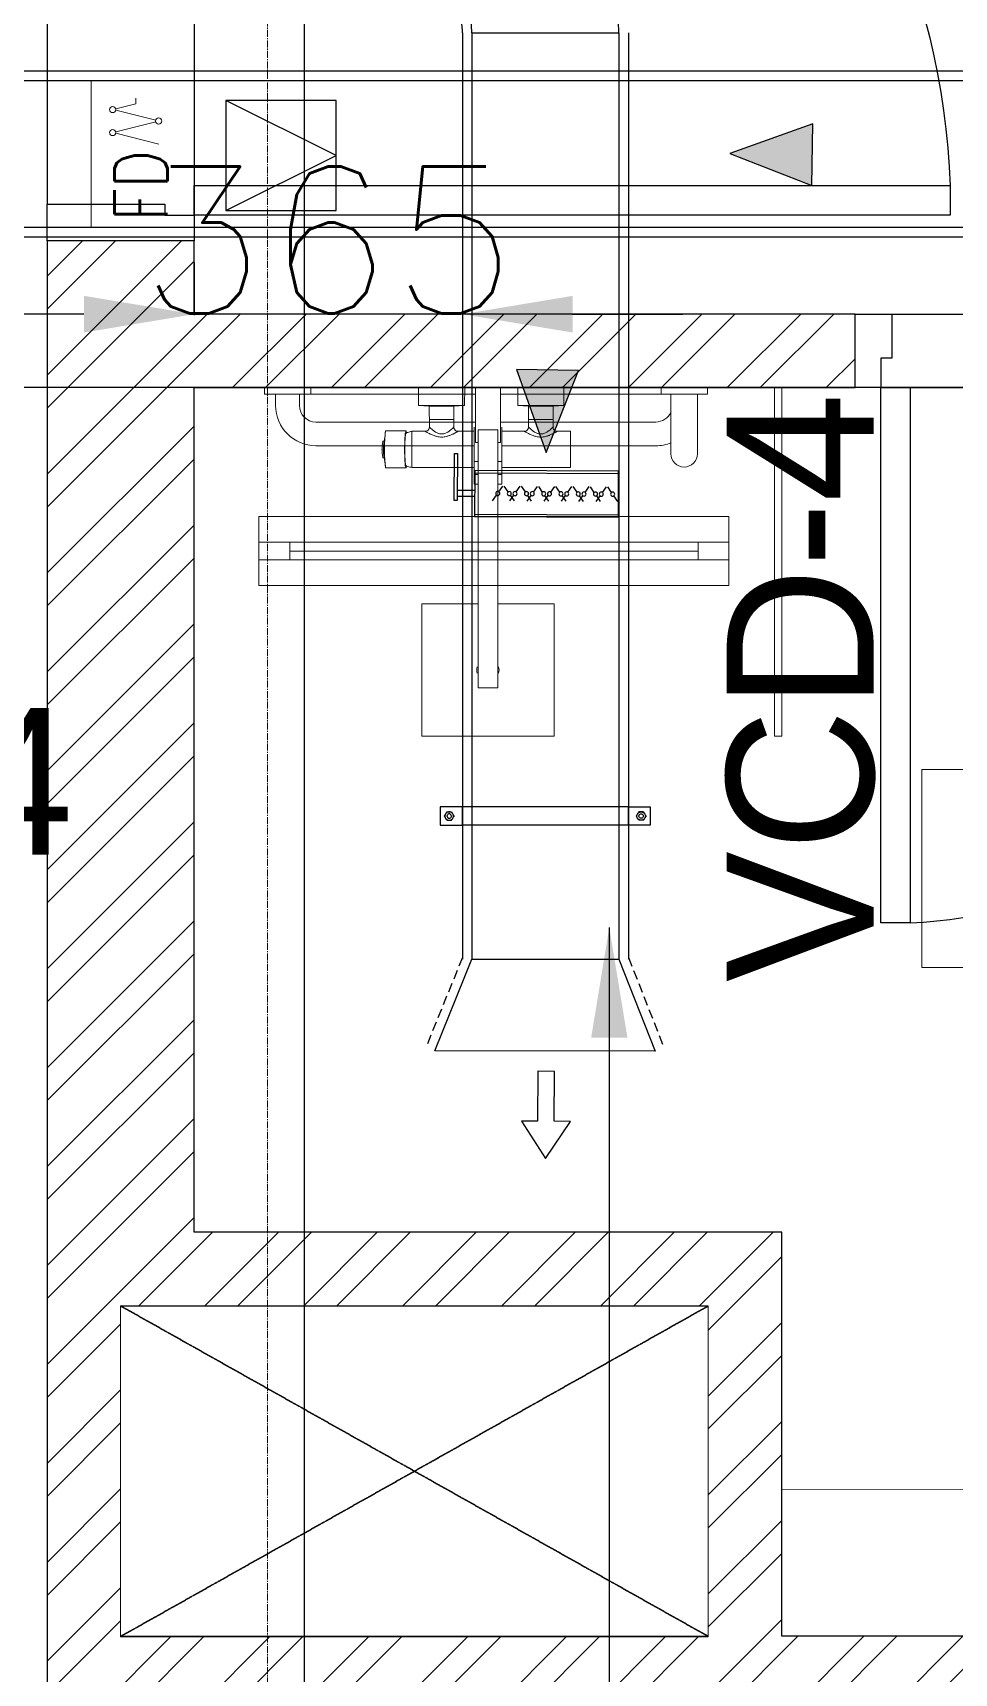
# Model space of a CAD drawing. Header units: millimetres. Extents: x -9226 to 166212, y -13 to 97274.
# Drawn here: x 39630 to 40885, y 39230 to 41463 of the extents above; entities that cross this region are included whole.
import ezdxf
from ezdxf.enums import TextEntityAlignment as Align

# ---------------------------------------------------------------- set-up
doc = ezdxf.new("R2010")
doc.units = ezdxf.units.MM
for name, pattern in [('01-AT-PLA Floor Plans$0$DASHED', [19.05, 12.7, -6.35]), ('23491-A-XR-GRID$0$23288-XR-Unit GRIDS$0$CENTER2', [28.575, 19.05, -3.175, 3.175, -3.175]), ('23491-XR-AR-2ND FLOOR PLAN$0$23491-XR-AR-2ND FLOOR PLAN$0$HIDDEN', [9.525, 6.35, -3.175]), ('23491-XR-AR-2ND FLOOR PLAN$0$HIDDEN', [9.525, 6.35, -3.175]), ('HIDDEN', [9.525, 6.35, -3.175])]:
    doc.linetypes.add(name, pattern=pattern)
doc.layers.get('0').update_dxf_attribs({"color": 8})
doc.layers.get('Defpoints').update_dxf_attribs({"color": 8})
for name, color, linetype in [('-EAD', 30, 'Continuous'), ('-FAD', 3, 'Continuous'), ('1.INS', 8, 'Continuous'), ('1.STR', 8, 'Continuous'), ('1.support 2', 7, 'Continuous'), ('23491-GN-XR-PLOT LIMIT$0$RETAIL', 8, 'Continuous'), ('cloud', 15, 'Continuous'), ('EAD', 30, 'Continuous'), ('ETA-AC-SUPPORT', 25, 'Continuous'), ('FAD', 3, 'Continuous'), ('IZ-AC-VCD', 4, 'Continuous'), ('LETER LINE', 7, 'Continuous'), ('VCD SHE', 7, 'Continuous')]:
    doc.layers.add(name, color=color, linetype=linetype)
for name, color, linetype, lineweight in [('1.XREF', 8, 'Continuous', 9), ('23491-A-XR-GRID$0$G-ANNO-GRID', 8, '23491-A-XR-GRID$0$23288-XR-Unit GRIDS$0$CENTER2', 0), ('23491-XR-AR-2ND FLOOR PLAN$0$23491-XR-AR-2ND FLOOR PLAN$0$A-FLOR-OVHD', 8, '23491-XR-AR-2ND FLOOR PLAN$0$23491-XR-AR-2ND FLOOR PLAN$0$HIDDEN', 15), ('23491-XR-AR-2ND FLOOR PLAN$0$23491-XR-AR-2ND FLOOR PLAN$0$A-WALL', 8, 'Continuous', 30), ('23491-XR-AR-2ND FLOOR PLAN$0$23491-XR-AR-2ND FLOOR PLAN$0$A-WALL-CAVI', 8, 'Continuous', 15), ('23491-XR-AR-2ND FLOOR PLAN$0$A-FIXT-TOIT-PLAN', 8, 'Continuous', 20), ('23491-XR-AR-2ND FLOOR PLAN$0$A-FLOR-IDEN', 8, 'Continuous', 9), ('23491-XR-AR-2ND FLOOR PLAN$0$A-FLOR-IDEN @ 10', 8, 'Continuous', 9), ('23491-XR-AR-2ND FLOOR PLAN$0$A-FLOR-IDEN @ 100', 8, 'Continuous', 9), ('23491-XR-AR-2ND FLOOR PLAN$0$A-FLOR-IDEN @ 5', 8, 'Continuous', 9), ('23491-XR-AR-2ND FLOOR PLAN$0$A-FLOR-IDEN @ 8', 8, 'Continuous', 9), ('23491-XR-AR-2ND FLOOR PLAN$0$A-FLOR-OVHD', 8, '23491-XR-AR-2ND FLOOR PLAN$0$HIDDEN', 15), ('23491-XR-AR-2ND FLOOR PLAN$0$A-WALL', 8, 'Continuous', 30), ('23491-XR-AR-2ND FLOOR PLAN$0$A-WALL-CAVI', 8, 'Continuous', 15), ('23491-XR-AR-2ND FLOOR PLAN$0$A-WALL-PATT', 8, 'Continuous', 5), ('23491-XR-AR-2ND FLOOR PLAN$0$TYP$0$2B+G+19+R Typical Floor$0$A-DOOR', 8, 'Continuous', 25), ('23491-XR-AR-2ND FLOOR PLAN$0$Zone-6_30May22$0$TYP$0$2B+G+19+R Typical Floor$0$A-DOOR', 8, 'Continuous', 25), ('A-ANNO-DIMS', 8, 'Continuous', 9), ('HVAC-VOL-SPD-S01-M-01-0400 R-01$0$HVAC-VOL-SPD-S01-M-01-0400 R-01$0$000-VL-M-FD', 20, 'Continuous', 20), ('MH DIM', 15, 'Continuous', 0)]:
    doc.layers.add(name, color=color, linetype=linetype, lineweight=lineweight)
doc.styles.add('23491-XR-AR-2ND FLOOR PLAN$0$SDC-TEXT_4_2', font='arial.ttf')
doc.styles.add('HVAC-VOL-SPD-S01-M-01-0400 R-01$0$HVAC-VOL-SPD-S01-M-01-0400 R-01$0$ROMANS', font='romans.shx', dxfattribs={"width": 0.75})
doc.styles.add('ROMANS', font='isocp.shx', dxfattribs={"width": 0.8})
doc.styles.add('SDC-TEXT-ARB', font='sdc-arb.shx', dxfattribs={"height": 0.5})
doc.styles.get("Standard").update_dxf_attribs({"font": 'romans.shx', "height": 200})
doc.dimstyles.new('ISO-25', dxfattribs={"dimtxt": 200, "dimasz": 150, "dimexe": 1.25, "dimexo": 0.625, "dimgap": 1, "dimtad": 1, "dimtoh": 1, "dimdec": 0, "dimrnd": 5, "dimtxsty": 'Standard', "dimcen": 2.5, "dimclrd": 256, "dimclre": 256, "dimclrt": 7, "dimadec": 0, "dimazin": 0, "dimtfac": 1, "dimtdec": 0, "dimtix": 1, "dimtmove": 2, "dimatfit": 3, "dimfxl": 1, "dimarcsym": 1})
doc.dimstyles.new('JSE', dxfattribs={"dimtxt": 50, "dimasz": 150, "dimexe": 0.18, "dimexo": 0.0625, "dimgap": 50, "dimtad": 0, "dimdec": 0, "dimrnd": 5, "dimzin": 0, "dimdsep": 46, "dimtxsty": 'ROMANS', "dimcen": 0.09, "dimclrd": 7, "dimclre": 7, "dimclrt": 7, "dimadec": 0, "dimazin": 0, "dimtfac": 1, "dimtdec": 0, "dimtofl": 0, "dimtmove": 0, "dimatfit": 3, "dimfxl": 1, "dimtolj": 1, "dimtzin": 0, "dimarcsym": 1})

# ---------------------------------------------------------------- blocks, each defined once
blk = doc.blocks.new('*U536')
at = {"layer": '23491-XR-AR-2ND FLOOR PLAN$0$Zone-6_30May22$0$TYP$0$2B+G+19+R Typical Floor$0$A-DOOR', "color": 8}
for p, q in [((1.065, 0), (0.035, 0)), ((1.05, -0.2), (0.05, -0.2))]:
    blk.add_line(p, q, dxfattribs=at)
blk.add_lwpolyline([(0.075, 0), (0.075, 1.0292), (0.035, 1.0292), (0.035, 0)], close=True, dxfattribs=at)
for points in [[(0.035, 0), (0, 0), (0, -0.2), (0.05, -0.2), (0.05, -0.04), (0.035, -0.04), (0.035, 0)], [(1.065, 0), (1.1, 0), (1.1, -0.2), (1.05, -0.2), (1.05, -0.04), (1.065, -0.04), (1.065, 0)]]:
    blk.add_lwpolyline(points, dxfattribs=at)
blk.add_arc((0.035, 0), 1.03, 0, 87.7744, dxfattribs=at)
blk = doc.blocks.new('*U202')
at = {"color": 8, "ltscale": 0.05}
blk.add_line((200, -145), (200, 145), dxfattribs=at)
at = {"color": 8}
for points in [[(0.1, -850), (200.1, -850), (200.1, 750), (0.1, 750)], [(271, 284), (262, 284), (262, 316), (271, 316), (271, 284)], [(200, -225), (205, -225), (205, -275), (200, -275)], [(205, -245), (214.6, -245), (214.6, -255), (205, -255)]]:
    blk.add_lwpolyline(points, close=True, dxfattribs=at)
for points in [[(263, 316), (263, 374.5)], [(270, 316), (270, 374.5)], [(210, 324.9), (200, 324.9)], [(200, 324.9), (200, 275.1)], [(210, 324.9), (210, 275.1)], [(210, 303.5), (262, 303.5)], [(210, 296.5), (262, 296.5)], [(210, 275.1), (200, 275.1)], [(263, 225.5), (263, 284)], [(270, 225.5), (270, 284)]]:
    blk.add_lwpolyline(points, dxfattribs=at)
blk.add_lwpolyline([(800, -85), (800, 85, 0.414214), (700, 185), (200, 185), (200, -185), (700, -185, 0.414214)], format="xyb", close=True, dxfattribs=at)
blk.add_lwpolyline([(300, -185, -0.414214), (275, -160), (275, 160, -0.414214), (300, 185)], format="xyb", dxfattribs=at)
at = {"color": 8, "ltscale": 0.2}
blk.add_lwpolyline([(750, -85), (750, 85, 0.414214), (700, 135), (375, 135, 0.414214), (350, 110), (350, -110, 0.414214), (375, -135), (700, -135, 0.414214)], format="xyb", close=True, dxfattribs=at)
blk.add_circle((425, 0), 50, dxfattribs=at)
at = {"color": 8}
blk.add_circle((229.7, -250), 15.1, dxfattribs=at)
for centre, start, end in [((266.5, 374.5), 0, 180), ((266.5, 225.5), 180, 0)]:
    blk.add_arc(centre, 3.5, start, end, dxfattribs=at)
blk = doc.blocks.new('*U537')
at = {"layer": '23491-XR-AR-2ND FLOOR PLAN$0$TYP$0$2B+G+19+R Typical Floor$0$A-DOOR', "color": 8}
for p, q in [((0.765, 0), (0.035, 0)), ((0.75, -0.1), (0.05, -0.1))]:
    blk.add_line(p, q, dxfattribs=at)
blk.add_lwpolyline([(0.725, 0), (0.725, 0.7289), (0.765, 0.7289), (0.765, 0)], close=True, dxfattribs=at)
for points in [[(0.035, 0), (0, 0), (0, -0.1), (0.05, -0.1), (0.05, -0.04), (0.035, -0.04), (0.035, 0)], [(0.765, 0), (0.8, 0), (0.8, -0.1), (0.75, -0.1), (0.75, -0.04), (0.765, -0.04), (0.765, 0)]]:
    blk.add_lwpolyline(points, dxfattribs=at)
blk.add_arc((0.765, 0), 0.73, 93.1411, 180, dxfattribs=at)
blk = doc.blocks.new('*U507')
at = {"color": 8, "linetype": 'ByBlock'}
for points in [[(1.3, 0), (-7, 0), (-7, 4.5), (1.3, 4.5)], [(2.5, 0), (7, 0), (7, 4.5), (2.5, 4.5)]]:
    blk.add_lwpolyline(points, close=True, dxfattribs=at)
at = {"color": 8, "linetype": 'ByBlock', "style": '23491-XR-AR-2ND FLOOR PLAN$0$SDC-TEXT_4_2'}
for tag, p in [('ROOM-NAME-2', (0, 9.95)), ('ROOM-NAME-1', (0, 6.6)), ('ROOM-NO.', (-2.85, 2.2)), ('ROOM-FINISH', (4.75, 2.2))]:
    blk.add_attdef(tag, text='', height=2.5, dxfattribs=at).set_placement(p, align=Align.MIDDLE_CENTER)
blk = doc.blocks.new('*U760')
at = {"layer": '23491-XR-AR-2ND FLOOR PLAN$0$A-FLOR-IDEN @ 10', "color": 8}
ref = blk.add_blockref('*U507', (41260.8, 40190.3), dxfattribs=dict(at, xscale=5.999999999999999, yscale=5.999999999999999, zscale=5.999999999999999))
ref.add_attrib('ROOM-NO.', 'T68', dxfattribs={"layer": '0', "color": 0, "linetype": 'ByBlock', "height": 15, "style": '23491-XR-AR-2ND FLOOR PLAN$0$SDC-TEXT_4_2'}).set_placement((41243.7, 40203.5), align=Align.MIDDLE_CENTER)
ref.add_attrib('ROOM-FINISH', '00', dxfattribs={"layer": '0', "color": 0, "linetype": 'ByBlock', "height": 15, "style": '23491-XR-AR-2ND FLOOR PLAN$0$SDC-TEXT_4_2'}).set_placement((41289.3, 40203.5), align=Align.MIDDLE_CENTER)
ref.add_attrib('ROOM-NAME-1', 'BATH-1', dxfattribs={"layer": '0', "color": 0, "linetype": 'ByBlock', "height": 15, "style": '23491-XR-AR-2ND FLOOR PLAN$0$SDC-TEXT_4_2'}).set_placement((41260.8, 40229.9), align=Align.MIDDLE_CENTER)
at = {"layer": '23491-XR-AR-2ND FLOOR PLAN$0$A-FLOR-IDEN @ 100', "color": 8}
ref = blk.add_blockref('*U507', (41260.8, 40190.3), dxfattribs=dict(at, xscale=60, yscale=60, zscale=60))
ref.add_attrib('ROOM-NO.', 'T68', dxfattribs={"layer": '0', "color": 0, "linetype": 'ByBlock', "height": 150, "style": '23491-XR-AR-2ND FLOOR PLAN$0$SDC-TEXT_4_2'}).set_placement((41089.8, 40322.3), align=Align.MIDDLE_CENTER)
ref.add_attrib('ROOM-FINISH', '00', dxfattribs={"layer": '0', "color": 0, "linetype": 'ByBlock', "height": 150, "style": '23491-XR-AR-2ND FLOOR PLAN$0$SDC-TEXT_4_2'}).set_placement((41545.8, 40322.3), align=Align.MIDDLE_CENTER)
ref.add_attrib('ROOM-NAME-1', 'BATH-1', dxfattribs={"layer": '0', "color": 0, "linetype": 'ByBlock', "height": 150, "style": '23491-XR-AR-2ND FLOOR PLAN$0$SDC-TEXT_4_2'}).set_placement((41260.8, 40586.3), align=Align.MIDDLE_CENTER)
at = {"layer": '23491-XR-AR-2ND FLOOR PLAN$0$A-FLOR-IDEN @ 5', "color": 8}
ref = blk.add_blockref('*U507', (41260.8, 40190.3), dxfattribs=dict(at, xscale=3, yscale=3, zscale=3))
ref.add_attrib('ROOM-NO.', 'T68', dxfattribs={"layer": '0', "color": 0, "linetype": 'ByBlock', "height": 7.5, "style": '23491-XR-AR-2ND FLOOR PLAN$0$SDC-TEXT_4_2'}).set_placement((41252.2, 40196.9), align=Align.MIDDLE_CENTER)
ref.add_attrib('ROOM-FINISH', '00', dxfattribs={"layer": '0', "color": 0, "linetype": 'ByBlock', "height": 7.5, "style": '23491-XR-AR-2ND FLOOR PLAN$0$SDC-TEXT_4_2'}).set_placement((41275, 40196.9), align=Align.MIDDLE_CENTER)
ref.add_attrib('ROOM-NAME-1', 'BATH-1', dxfattribs={"layer": '0', "color": 0, "linetype": 'ByBlock', "height": 7.5, "style": '23491-XR-AR-2ND FLOOR PLAN$0$SDC-TEXT_4_2'}).set_placement((41260.8, 40210.1), align=Align.MIDDLE_CENTER)
at = {"layer": '23491-XR-AR-2ND FLOOR PLAN$0$A-FLOR-IDEN @ 8', "color": 8}
ref = blk.add_blockref('*U507', (41260.8, 40190.3), dxfattribs=dict(at, xscale=4.8, yscale=4.8, zscale=4.8))
ref.add_attrib('ROOM-NO.', 'T68', dxfattribs={"layer": '0', "color": 0, "linetype": 'ByBlock', "height": 12, "style": '23491-XR-AR-2ND FLOOR PLAN$0$SDC-TEXT_4_2'}).set_placement((41247.1, 40200.9), align=Align.MIDDLE_CENTER)
ref.add_attrib('ROOM-FINISH', '00', dxfattribs={"layer": '0', "color": 0, "linetype": 'ByBlock', "height": 12, "style": '23491-XR-AR-2ND FLOOR PLAN$0$SDC-TEXT_4_2'}).set_placement((41283.6, 40200.9), align=Align.MIDDLE_CENTER)
ref.add_attrib('ROOM-NAME-1', 'BATH-1', dxfattribs={"layer": '0', "color": 0, "linetype": 'ByBlock', "height": 12, "style": '23491-XR-AR-2ND FLOOR PLAN$0$SDC-TEXT_4_2'}).set_placement((41260.8, 40222), align=Align.MIDDLE_CENTER)
blk = doc.blocks.new('23491-XR-AR-2ND FLOOR PLAN$0$23261-XR-AR-TO-A-FF$0$AAA')
at = {"color": 8, "linetype": 'ByBlock'}
for p, q in [((19517.5, 6924.5), (19697.5, 6924.5)), ((19517.5, 6744.5), (19517.5, 6924.5)), ((19697.5, 6924.5), (19697.5, 6744.5)), ((19594, 6858.6), (19594, 6777.6)), ((19594, 6858.6), (19621, 6858.6)), ((19621, 6777.6), (19621, 6858.6)), ((19594, 6777.6), (19594, 6507.6)), ((19621, 6507.6), (19621, 6777.6)), ((19594, 6744.5), (19517.5, 6744.5)), ((19697.5, 6744.5), (19621, 6744.5)), ((19588.6, 6581.5), (19588.6, 6568.4)), ((19588.6, 6581.5), (19594, 6581.5)), ((19588.6, 6568.4), (19588.6, 6550.4)), ((19588.6, 6568.4), (19594, 6568.4)), ((19621, 6581.5), (19626.4, 6581.5)), ((19621, 6568.4), (19626.4, 6568.4)), ((19626.4, 6568.4), (19626.4, 6581.5)), ((19626.4, 6550.4), (19626.4, 6568.4)), ((19594, 6550.4), (19588.6, 6550.4)), ((19588.6, 6504), (19588.6, 6550.4)), ((19626.4, 6550.4), (19621, 6550.4)), ((19626.4, 6550.4), (19626.4, 6504)), ((19373.4, 6529.2), (19588.6, 6529.2)), ((19594, 6524.8), (19590.4, 6524.8)), ((19590.4, 6450), (19590.4, 6524.8)), ((19624.6, 6524.8), (19621, 6524.8)), ((19624.6, 6524.8), (19624.6, 6450)), ((19626.4, 6529.2), (19836, 6529.2)), ((19856.5, 6459), (19856.5, 6540)), ((19856.5, 6540), (19856.5, 6459)), ((19892.7, 6540), (19892.7, 6459)), ((19892.7, 6540), (19892.7, 6459)), ((19588.6, 6509.4), (19564.1, 6509.4)), ((19567, 6509.4), (19566.4, 6509.4)), ((19621, 6507.6), (19594, 6507.6)), ((19590.4, 6496.8), (19373.4, 6496.8)), ((19836, 6496.8), (19624.6, 6496.8)), ((19303.2, 6450), (19303.2, 6459)), ((19590.4, 6459), (19303.2, 6459)), ((19318.5, 6459), (19318.5, 6474.3)), ((19350.9, 6474.3), (19350.9, 6459)), ((19366.2, 6459), (19366.2, 6450)), ((19843.2, 6459), (19624.6, 6459)), ((19648, 6450), (19648.2, 6474.2)), ((19843.2, 6450), (19843.2, 6459)), ((19843.2, 6459), (19856.5, 6459)), ((19843.2, 6450), (19843.2, 6459)), ((19843.2, 6459), (19906.2, 6459)), ((19892.7, 6459), (19906.2, 6459)), ((19906.2, 6459), (19906.2, 6450)), ((19906.2, 6459), (19906.2, 6450)), ((19590.4, 6450), (19624.6, 6450)), ((19906.2, 6450), (19843.2, 6450)), ((19906.2, 6450), (19843.2, 6450))]:
    blk.add_line(p, q, dxfattribs=at)
at = {"color": 8, "linetype": 'ByBlock', "flags": 128}
for points in [[(19466.5, 6545.7), (19465.5, 6545.6), (19464.5, 6545.5)], [(19466.3, 6544.5), (19466.3, 6544.5), (19466.3, 6545), (19467.9, 6557.1), (19468, 6558.5), (19468.1, 6559.4), (19496, 6559.4)], [(19504, 6558.7), (19502.6, 6558.5), (19501.3, 6558.2), (19499.9, 6557.9), (19498.6, 6557.5), (19497.3, 6557), (19496.1, 6556.6), (19496, 6556.5), (19496, 6559.4), (19495, 6556), (19494.3, 6546.8), (19494, 6534.2), (19494.3, 6521.6), (19495, 6512.3), (19496, 6509)], [(19527.8, 6503.6), (19527.6, 6505.1), (19527, 6506.5), (19526.1, 6507.7), (19524.9, 6508.6), (19522.6, 6509.4), (19522, 6509.4), (19504, 6509.4), (19504, 6558.9), (19588.6, 6558.9)], [(19626.4, 6558.9), (19720, 6558.9), (19720, 6509.4), (19702, 6509.4), (19701.3, 6509.4), (19699, 6508.6), (19697.8, 6507.7), (19696.9, 6506.5), (19696.3, 6505.1), (19696.1, 6503.6)], [(19464.5, 6522.8), (19465.5, 6522.7), (19466.5, 6522.6)], [(19466.3, 6523.8), (19466.3, 6523.7), (19466.4, 6522.8), (19466.7, 6520.3), (19467.4, 6515), (19467.8, 6511.5), (19468, 6510.1), (19468.1, 6509), (19468.1, 6509), (19496, 6509), (19496, 6511.8), (19497.2, 6511.3), (19498.5, 6510.9), (19499.8, 6510.5), (19501.2, 6510.2), (19502.5, 6509.9), (19503.9, 6509.7), (19504, 6509.6)], [(19513, 6450), (19513.2, 6474.2), (19527.7, 6475.2), (19527.9, 6503.7), (19528.9, 6504.7), (19531.9, 6507.3), (19536, 6510.5), (19541.4, 6513), (19547.5, 6513), (19552.9, 6510.5), (19557.1, 6507.3), (19560, 6504.7), (19561.1, 6503.6), (19561.3, 6475.2), (19561.4, 6475.2), (19575.7, 6474.2), (19576, 6450)], [(19565.4, 6509.2), (19564, 6508.6), (19562.8, 6507.7), (19561.9, 6506.5), (19561.3, 6505.1), (19561.1, 6503.6)], [(19662.8, 6503.6), (19662.6, 6505.1), (19662, 6506.5), (19661.1, 6507.7), (19659.9, 6508.6), (19657.6, 6509.4), (19657, 6509.4), (19626.4, 6509.4)], [(19710.7, 6474.2), (19648.2, 6474.2), (19648.3, 6474.3), (19662.7, 6475.2), (19662.9, 6503.7), (19663.9, 6504.7), (19666.9, 6507.3), (19671, 6510.5), (19676.4, 6513), (19682.5, 6513), (19687.9, 6510.5), (19692.1, 6507.3), (19695, 6504.7), (19696.1, 6503.6), (19696.1, 6493.2), (19696.3, 6475.2), (19696.4, 6475.2), (19710.7, 6474.2), (19711, 6450)], [(19527.8, 6493.2), (19544.5, 6493.2), (19561.1, 6493.2)], [(19662.8, 6493.2), (19679.5, 6493.2), (19696.1, 6493.2)], [(19513.3, 6474.3), (19513.2, 6474.2), (19575.7, 6474.2)], [(19561, 6475.2), (19544.5, 6475.2), (19527.9, 6475.2)], [(19696.3, 6475.2), (19679.5, 6475.2), (19662.7, 6475.2)]]:
    blk.add_lwpolyline(points, dxfattribs=at)
at = {"color": 8, "linetype": 'ByBlock'}
for centre, radius, start, end in [((19607.5, 6834.5), 15.1, 163.2751, 180), ((19607.5, 6834.5), 15.1, 180, 196.7249), ((19607.5, 6834.5), 15.1, 0, 16.7249), ((19607.5, 6834.5), 15.1, 343.2751, 0), ((19874.6, 6540), 18.1, 360, 180), ((19874.6, 6540), 18.1, 360, 180), ((19373.4, 6474.3), 54.9, 90, 180), ((19836, 6474.3), 54.9, 67.793, 90), ((19373.4, 6474.3), 22.5, 90, 180), ((19836, 6474.3), 22.5, 22.7572, 90)]:
    blk.add_arc(centre, radius, start, end, dxfattribs=at)
at = {"color": 8, "linetype": 'ByBlock', "extrusion": (0, 0, -1)}
for start_param, end_param in [(4.712389, 4.717081), (4.707697, 4.712389)]:
    blk.add_ellipse((19515.6, 6534.2), major_axis=(0, 52.4), ratio=0.998719, start_param=start_param, end_param=end_param, dxfattribs=at)
at = {"color": 8, "linetype": 'ByBlock'}
for points in [[(19463.3, 6534.4), (19463.3, 6535.3), (19463.4, 6537.2), (19463.6, 6540), (19464, 6542.8), (19464.3, 6544.6), (19464.5, 6545.5)], [(19464.5, 6522.8), (19464.3, 6523.7), (19464, 6525.6), (19463.6, 6528.3), (19463.4, 6531.1), (19463.3, 6533), (19463.3, 6533.9)], [(19465.7, 6527.2), (19465.7, 6527.4), (19465.7, 6527.6), (19465.7, 6527.8)], [(19466.7, 6534.2), (19466.7, 6530), (19466.9, 6521.5), (19467.7, 6513.2), (19468.1, 6509)]]:
    blk.add_open_spline(points, degree=3, dxfattribs=at)
for points, knots in [([(19466.4, 6545.2), (19466.2, 6544.4), (19465.9, 6542.7), (19465.5, 6540), (19465.3, 6537.1), (19465.2, 6535.1), (19465.2, 6534.2)], [0.0424045, 0.0424045, 0.0424045, 0.0424045, 0.25, 0.5, 0.75, 1, 1, 1, 1]), ([(19468.1, 6559.4), (19468, 6558.3), (19467.8, 6556.2), (19467.4, 6552), (19466.9, 6544.7), (19466.7, 6538.4), (19466.7, 6534.2)], [0, 0, 0, 0, 0.125, 0.25, 0.5, 1, 1, 1, 1]), ([(19496, 6511.8), (19495.7, 6512), (19495.4, 6513.2), (19495, 6516.2), (19494.8, 6518.3), (19494.7, 6520.1), (19494.6, 6522), (19494.5, 6524.7), (19494.4, 6528.5), (19494.3, 6532.4), (19494.3, 6535.6), (19494.3, 6538.4), (19494.4, 6541.6), (19494.5, 6545.1), (19494.7, 6548.3), (19494.9, 6551), (19495.1, 6553.3), (19495.5, 6555.6), (19495.8, 6556.4), (19496, 6556.5)], [-1, -1, -1, -1, -0.861111, -0.791667, -0.756944, -0.722222, -0.6875, -0.652778, -0.583333, -0.513889, -0.479167, -0.444444, -0.388889, -0.333333, -0.277778, -0.222222, -0.166667, -0.111111, 0, 0, 0, 0]), ([(19465.2, 6534.2), (19465.2, 6533.2), (19465.3, 6531.3), (19465.5, 6528.4), (19465.9, 6525.6), (19466.2, 6523.9), (19466.4, 6523.1)], [0, 0, 0, 0, 0.25, 0.5, 0.75, 0.9575954, 0.9575954, 0.9575954, 0.9575954]), ([(19534.1, 6515.4), (19533.3, 6515.1), (19531.5, 6514.3), (19528.8, 6513.1), (19526.7, 6512.1), (19524.8, 6511), (19523.4, 6510.3), (19522.5, 6509.8), (19521.9, 6509.5), (19521.9, 6509.4), (19522, 6509.4)], [0.6680269, 0.6680269, 0.6680269, 0.6680269, 0.7083333, 0.75, 0.7916667, 0.8333333, 0.875, 0.9166667, 0.9583333, 0.9999877, 0.9999877, 0.9999877, 0.9999877]), ([(19554.7, 6515.4), (19554.1, 6515.6), (19553, 6516), (19550.6, 6516.7), (19547.7, 6517.3), (19544.5, 6517.5), (19541.2, 6517.3), (19538.3, 6516.7), (19536, 6516), (19534.8, 6515.6), (19534.2, 6515.4)], [0.3333333, 0.3333333, 0.3333333, 0.3333333, 0.3611111, 0.3888889, 0.4444444, 0.5, 0.5555556, 0.6111111, 0.6388889, 0.6666667, 0.6666667, 0.6666667, 0.6666667]), ([(19567, 6509.4), (19567, 6509.4), (19566.9, 6509.5), (19566.4, 6509.8), (19565.8, 6510.1), (19565, 6510.5), (19564, 6511.1), (19562.9, 6511.7), (19561.5, 6512.4), (19560, 6513.2), (19558.3, 6513.9), (19556.5, 6514.7), (19555.4, 6515.2), (19554.8, 6515.4)], [0.0000145, 0.0000145, 0.0000145, 0.0000145, 0.0555556, 0.0833333, 0.1111111, 0.1388889, 0.1666667, 0.1944444, 0.2222222, 0.25, 0.2777778, 0.3055556, 0.3311596, 0.3311596, 0.3311596, 0.3311596]), ([(19669.1, 6515.4), (19668.3, 6515.1), (19666.5, 6514.3), (19663.8, 6513.1), (19661.7, 6512.1), (19659.8, 6511), (19658.4, 6510.3), (19657.5, 6509.8), (19656.9, 6509.5), (19656.9, 6509.4), (19657, 6509.4)], [0.6680252, 0.6680252, 0.6680252, 0.6680252, 0.7083333, 0.75, 0.7916667, 0.8333333, 0.875, 0.9166667, 0.9583333, 0.9999855, 0.9999855, 0.9999855, 0.9999855]), ([(19689.7, 6515.4), (19689.1, 6515.6), (19688, 6516), (19685.6, 6516.7), (19682.7, 6517.3), (19679.5, 6517.5), (19676.2, 6517.3), (19673.3, 6516.7), (19671, 6516), (19669.8, 6515.6), (19669.2, 6515.4)], [0.3333333, 0.3333333, 0.3333333, 0.3333333, 0.3611111, 0.3888889, 0.4444444, 0.5, 0.5555556, 0.6111111, 0.6388889, 0.6666667, 0.6666667, 0.6666667, 0.6666667]), ([(19702, 6509.4), (19702, 6509.4), (19701.9, 6509.5), (19701.4, 6509.8), (19700.8, 6510.1), (19700, 6510.5), (19699, 6511.1), (19697.9, 6511.7), (19696.5, 6512.4), (19695, 6513.2), (19693.3, 6513.9), (19691.5, 6514.7), (19690.4, 6515.2), (19689.8, 6515.4)], [0.0000123, 0.0000123, 0.0000123, 0.0000123, 0.0555556, 0.0833333, 0.1111111, 0.1388889, 0.1666667, 0.1944444, 0.2222222, 0.25, 0.2777778, 0.3055556, 0.3311561, 0.3311561, 0.3311561, 0.3311561])]:
    blk.add_open_spline(points, degree=3, knots=knots, dxfattribs=at)
blk = doc.blocks.new('23491-XR-AR-2ND FLOOR PLAN$0$23261-XR-AR-TO-A-FF$0$Slim Fr Drain Vitra')
at = {"color": 8}
for p, q in [((42, -12), (42, 12)), ((42, 0), (598, 0)), ((598, -12), (598, 12))]:
    blk.add_line(p, q, dxfattribs=at)
for points in [[(0, -47), (640, -47), (640, 47), (0, 47)], [(0, 12), (640, 12), (640, -12), (0, -12)]]:
    blk.add_lwpolyline(points, close=True, dxfattribs=at)
blk = doc.blocks.new('23491-GN-XR-PLOT LIMIT')
at = {"layer": '23491-GN-XR-PLOT LIMIT$0$RETAIL', "color": 8}
blk.add_lwpolyline([(48271.7, 23525.6), (50500, 25555.4), (50500, 80172.6), (48692.6, 81480), (5000, 81480), (5000, 71480), (40000, 71480), (40000, 32256.2, 0.000401), (5000, 26236.7), (5000, 16088.4, -0.000496)], format="xyb", close=True, dxfattribs=at)
blk = doc.blocks.new('23491-XR-AR-2ND FLOOR PLAN')
at = {"layer": '23491-XR-AR-2ND FLOOR PLAN$0$A-WALL-PATT'}
h = blk.add_hatch(dxfattribs=at)
h.set_pattern_fill('ANSI32', color=8, scale=10)
h.paths.add_polyline_path([(39750, 39730), (39750, 39280), (40550, 39280), (40550, 39730)], flags=16)
h.paths.add_polyline_path([(48000, 39280), (42400, 39280), (42400, 40980), (43000, 40980), (43000, 41080), (41550, 41080), (41550, 40980), (42250, 40980), (42250, 39280), (40650, 39280), (40650, 39830), (39850, 39830), (39850, 40980), (40750, 40980), (40750, 41080), (39850, 41080), (39850, 41180), (39650, 41180), (39650, 39080), (44260, 39080), (44260, 38480), (44360, 38480), (44360, 39080), (48000, 39080)])
at = {"layer": '23491-XR-AR-2ND FLOOR PLAN$0$23491-XR-AR-2ND FLOOR PLAN$0$A-FLOR-OVHD', "color": 8, "ltscale": 0.1}
for p, q in [((40550, 39730), (39750, 39280)), ((40550, 39280), (39750, 39730))]:
    blk.add_line(p, q, dxfattribs=at)
at = {"layer": '23491-XR-AR-2ND FLOOR PLAN$0$23491-XR-AR-2ND FLOOR PLAN$0$A-WALL', "color": 8}
for p, q in [((40650, 39830), (39850, 39830)), ((40650, 39280), (40650, 39830))]:
    blk.add_line(p, q, dxfattribs=at)
at = {"layer": '23491-XR-AR-2ND FLOOR PLAN$0$23491-XR-AR-2ND FLOOR PLAN$0$A-WALL-CAVI', "color": 8}
blk.add_line((39750, 39280), (39750, 39730), dxfattribs=at)
blk.add_lwpolyline([(39750, 39730), (40550, 39730), (40550, 39280), (39750, 39280)], dxfattribs=at)
at = {"layer": '23491-XR-AR-2ND FLOOR PLAN$0$A-FIXT-TOIT-PLAN', "color": 8}
for p, q in [((40640, 40505.5), (40640, 40980)), ((40650, 40505.5), (40650, 40980)), ((40640, 40505.5), (40650, 40505.5))]:
    blk.add_line(p, q, dxfattribs=at)
at = {"layer": '23491-XR-AR-2ND FLOOR PLAN$0$A-WALL', "color": 8}
for p, q in [((39850, 41180), (39650, 41180)), ((39650, 41180), (39650, 39180)), ((39850, 41080), (39850, 41180)), ((40750, 41080), (39850, 41080)), ((40750, 40980), (40750, 41080)), ((39850, 39830), (39850, 40980)), ((39850, 40980), (40750, 40980)), ((42250, 39280), (40650, 39280))]:
    blk.add_line(p, q, dxfattribs=at)
at = {"layer": '23491-XR-AR-2ND FLOOR PLAN$0$A-FIXT-TOIT-PLAN', "color": 8, "xscale": -1}
for name, p, rotation in [('23491-XR-AR-2ND FLOOR PLAN$0$23261-XR-AR-TO-A-FF$0$AAA', (20642.5, 47430), 180), ('23491-XR-AR-2ND FLOOR PLAN$0$23261-XR-AR-TO-A-FF$0$Slim Fr Drain Vitra', (40578.1, 40757.5), 359.9999999952207)]:
    blk.add_blockref(name, p, dxfattribs=dict(at, rotation=rotation))
at = {"layer": '23491-XR-AR-2ND FLOOR PLAN$0$A-FIXT-TOIT-PLAN', "color": 8, "extrusion": (3.69115e-14, 2.87316e-07, 1), "rotation": 90.00116121740062}
blk.add_blockref('*U202', (41400, 39279.9, 0), dxfattribs=at)
at = {"layer": '23491-XR-AR-2ND FLOOR PLAN$0$A-FLOR-IDEN'}
blk.add_blockref('*U760', (0, 0), dxfattribs=at)
at = {"layer": '23491-XR-AR-2ND FLOOR PLAN$0$A-WALL-CAVI', "color": 8}
blk.add_blockref('23491-GN-XR-PLOT LIMIT', (0, 0), dxfattribs=at)
at = {"layer": '23491-XR-AR-2ND FLOOR PLAN$0$TYP$0$2B+G+19+R Typical Floor$0$A-DOOR', "color": 8, "xscale": 999.9999999999991, "yscale": 999.9999999999991, "zscale": 999.9999999999991, "rotation": 180.0000000000001}
blk.add_blockref('*U537', (41550, 40980), dxfattribs=at)
at = {"layer": '23491-XR-AR-2ND FLOOR PLAN$0$Zone-6_30May22$0$TYP$0$2B+G+19+R Typical Floor$0$A-DOOR', "color": 8, "xscale": -999.9999999999964, "yscale": 999.9999999999964, "zscale": 999.9999999999964, "rotation": 270}
blk.add_blockref('*U536', (39850, 41180), dxfattribs=at)
blk = doc.blocks.new('23491-A-XR-GRID')
at = {"layer": '23491-A-XR-GRID$0$G-ANNO-GRID', "color": 8, "ltscale": 0.5}
blk.add_line((39950, 96273.8), (39950, 35026.5), dxfattribs=at)
blk = doc.blocks.new('XREF')
at = {"layer": 'A-ANNO-DIMS', "color": 8}
blk.add_blockref('23491-XR-AR-2ND FLOOR PLAN', (0, 0), dxfattribs=at)
blk.add_blockref('23491-A-XR-GRID', (0, 0))
blk = doc.blocks.new('I LOVE UA$C815f66f9')
at = {"layer": '23491-XR-AR-2ND FLOOR PLAN$0$A-FLOR-OVHD', "ltscale": 0.1}
for p, q in [((40550, 39730), (39750, 39280)), ((40550, 39280), (39750, 39730))]:
    blk.add_line(p, q, dxfattribs=at)
at = {"layer": '23491-XR-AR-2ND FLOOR PLAN$0$A-WALL-CAVI'}
blk.add_line((39750, 39280), (39750, 39730), dxfattribs=at)
blk.add_lwpolyline([(39750, 39730), (40550, 39730), (40550, 39280), (39750, 39280)], dxfattribs=at)
blk = doc.blocks.new('I LOVE USTR')
at = {"layer": 'MH DIM', "color": 7}
blk.add_blockref('I LOVE UA$C815f66f9', (0, 0), dxfattribs=at)
blk = doc.blocks.new('A$C32d94600')
at = {"layer": 'cloud', "color": 15}
blk.add_blockref('I LOVE USTR', (-5100, -86375.9, 0), dxfattribs=at)
blk = doc.blocks.new('*U542')
at = {"layer": 'IZ-AC-VCD', "color": 5, "extrusion": (0, 0, -1)}
for p, q in [((41.5, 467.5), (41.5, 416.7)), ((58.5, 416.7), (58.5, 467.5))]:
    blk.add_line(p, q, dxfattribs=at)
at = {"layer": 'IZ-AC-VCD', "color": 5}
for p, q in [((-10, 416.7), (-10, 0)), ((110, 416.7), (110, 0))]:
    blk.add_line(p, q, dxfattribs=at)
for points in [[(29.2, 475.9), (165.1, 475.9), (165.1, 467.5), (29.2, 467.5)], [(-16.7, 0), (116.7, 0), (116.7, 416.7), (-16.7, 416.7)]]:
    blk.add_lwpolyline(points, close=True, dxfattribs=at)
at = {"layer": 'IZ-AC-VCD', "color": 7, "extrusion": (0, 0, -1)}
for points in [[(-28.6, 364.9), (-45.1, 353.4)], [(-54.9, 346.6), (-71.4, 335.1)], [(-28.6, 314.9), (-45.1, 303.4)], [(-28.6, 301.8), (-45.1, 313.2)], [(-54.9, 320.1), (-71.4, 331.5)], [(-54.9, 296.6), (-71.4, 285.1)], [(-28.6, 264.9), (-45.1, 253.4)], [(-28.6, 251.8), (-45.1, 263.2)], [(-54.9, 270.1), (-71.4, 281.5)], [(-54.9, 246.6), (-71.4, 235.1)], [(-28.6, 214.9), (-45.1, 203.4)], [(-28.6, 201.8), (-45.1, 213.2)], [(-54.9, 220.1), (-71.4, 231.5)], [(-54.9, 196.6), (-71.4, 185.1)], [(-28.6, 164.9), (-45.1, 153.4)], [(-28.6, 151.8), (-45.1, 163.2)], [(-54.9, 170.1), (-71.4, 181.5)], [(-54.9, 146.6), (-71.4, 135.1)], [(-28.6, 114.9), (-45.1, 103.4)], [(-28.6, 101.8), (-45.1, 113.2)], [(-54.9, 120.1), (-71.4, 131.5)], [(-54.9, 96.6), (-71.4, 85.1)], [(-28.6, 64.9), (-45.1, 53.4)], [(-28.6, 51.8), (-45.1, 63.2)], [(-54.9, 70.1), (-71.4, 81.5)], [(-28.6, 1.8), (-45.1, 13.2)], [(-54.9, 46.6), (-71.4, 35.1)], [(-54.9, 20.1), (-71.4, 31.5)]]:
    blk.add_lwpolyline(points, dxfattribs=at)
for centre in [(-50, 350), (-50, 316.7), (-50, 300), (-50, 266.7), (-50, 250), (-50, 216.7), (-50, 200), (-50, 166.7), (-50, 150), (-50, 116.7), (-50, 100), (-50, 66.7), (-50, 50), (-50, 16.7)]:
    blk.add_circle(centre, 6, dxfattribs=at)
blk = doc.blocks.new('t')
at = {"layer": 'ETA-AC-SUPPORT', "color": 7, "linetype": 'HIDDEN', "ltscale": 0.3, "extrusion": (2.40653e-07, 5.25136e-08, 1)}
for p, q in [((4429.3, -9484.4, 0), (4379.3, -9484.4, 0)), ((4392.9, -9513, 0), (4404.3, -9506.4, 0)), ((4392.9, -9526.2, 0), (4392.9, -9513, 0)), ((4392.9, -9526.2, 0), (4404.3, -9532.9, 0)), ((4415.8, -9513, 0), (4404.3, -9506.4, 0)), ((4415.8, -9526.2, 0), (4404.3, -9532.9, 0)), ((4415.8, -9526.2, 0), (4415.8, -9513, 0))]:
    blk.add_line(p, q, dxfattribs=at)
at = {"layer": 'ETA-AC-SUPPORT', "color": 7, "linetype": 'Continuous', "ltscale": 0.3, "extrusion": (2.40653e-07, 5.25136e-08, 1), "elevation": 0}
blk.add_lwpolyline([(4429.3, -9484.4), (4429.3, -9543.9), (4379.3, -9543.9), (4379.3, -9484.4)], dxfattribs=at)
at = {"layer": 'ETA-AC-SUPPORT', "color": 7, "linetype": 'HIDDEN', "ltscale": 0.3, "extrusion": (2.40653e-07, 5.25136e-08, 1)}
for radius in [11.5, 6]:
    blk.add_circle((4404.3, -9519.6, 0), radius, dxfattribs=at)
blk = doc.blocks.new('*U543')
at = {"layer": 'ETA-AC-SUPPORT', "color": 7, "linetype": 'Continuous', "ltscale": 0.3, "extrusion": (2.40653e-07, 5.25136e-08, 1)}
for p, q in [((4404.3, -9288.4, 0), (4404.3, -9514.1, 0)), ((4429.3, -9288.4, 0), (4429.3, -9514.1, 0))]:
    blk.add_line(p, q, dxfattribs=at)
at = {"color": 7, "linetype": 'Continuous', "xscale": -0.5, "yscale": 0.5, "zscale": 0.5, "rotation": 180}
blk.add_blockref('t', (2214.7, -14030.6, 0), dxfattribs=at)
at = {"color": 7, "linetype": 'Continuous', "xscale": 0.5, "yscale": 0.5, "zscale": 0.5}
blk.add_blockref('t', (2214.7, -4771.9, 0), dxfattribs=at)
blk = doc.blocks.new('*U548')
at = {"layer": 'HVAC-VOL-SPD-S01-M-01-0400 R-01$0$HVAC-VOL-SPD-S01-M-01-0400 R-01$0$000-VL-M-FD'}
for p, q in [((228, 106.6), (213.4, 48.1)), ((243.7, 52.1), (230.1, 106.6)), ((259.3, 106.6), (245.7, 52.1)), ((268.2, 79.4), (261.3, 106.6)), ((276, 79.4), (268.2, 79.4))]:
    blk.add_line(p, q, dxfattribs=at)
blk.add_lwpolyline([(100, 140), (100, 0), (300, 0), (300, 140)], close=True, dxfattribs=at)
for centre in [(229, 110.7), (260.3, 110.7), (244.7, 48.1)]:
    blk.add_circle(centre, 4.17, dxfattribs=at)
at = {"layer": 'HVAC-VOL-SPD-S01-M-01-0400 R-01$0$HVAC-VOL-SPD-S01-M-01-0400 R-01$0$000-VL-M-FD', "style": 'HVAC-VOL-SPD-S01-M-01-0400 R-01$0$HVAC-VOL-SPD-S01-M-01-0400 R-01$0$ROMANS', "width": 0.8}
blk.add_text('FD', height=72.53, rotation=360, dxfattribs=at).set_placement((108.1, 72.2), align=Align.MIDDLE_LEFT)
blk = doc.blocks.new('HVAC-VOL-SPD-S01-M-01-0400 R-01$0$HVAC-VOL-SPD-S01-M-01-0400 R-01$0$A$C2F9C6816')
blk.add_hatch(color=256).paths.add_polyline_path([(-198.8, -78.6), (-398.8, -153.6), (-198.8, -228.6)])
for p, q in [((-198.8, -78.6), (-398.8, -153.6)), ((-198.8, -228.6), (-198.8, -78.6)), ((-398.8, -153.6), (-198.8, -228.6))]:
    blk.add_line(p, q)
blk = doc.blocks.new('AD-01')
at = {"layer": 'VCD SHE'}
blk.add_lwpolyline([(62669, 57326.1), (62819, 57326.1), (62819, 57476.1), (62669, 57476.1)], close=True, dxfattribs=at)
blk.add_lwpolyline([(62669, 57476.1), (62744, 57326.1), (62819, 57476.1)], dxfattribs=at)
blk = doc.blocks.new('*D393')
at = {"layer": 'Defpoints', "color": 0, "transparency": 16777216}
for p in [(39850, 41151), (40215.3, 41132.3, 0), (39850, 41080)]:
    blk.add_point(p, dxfattribs=at)
at = {"layer": 'VCD SHE', "lineweight": -2, "transparency": 16777216}
for p, q in [((39850, 41150.4), (39850, 41078.8)), ((40215.3, 41131.7), (40215.3, 41078.8)), ((39700, 41080), (39550, 41080)), ((40215.3, 41080), (39850, 41080)), ((40365.3, 41080), (40515.3, 41080))]:
    blk.add_line(p, q, dxfattribs=at)
at = {"layer": 'VCD SHE', "transparency": 16777216}
for points in [[(39700, 41105), (39700, 41055), (39850, 41080)], [(40365.3, 41105), (40365.3, 41055), (40215.3, 41080)]]:
    blk.add_solid(points, dxfattribs=at)
at = {"layer": 'VCD SHE', "color": 7, "transparency": 16777216, "insert": (40032.7, 41181), "char_height": 200, "attachment_point": 5}
blk.add_mtext('365', dxfattribs=at)

msp = doc.modelspace()

# ---------------------------------------------------------------- block references
at = {"layer": '1.STR'}
msp.add_blockref('A$C32d94600', (5100, 86375.3), dxfattribs=at)

# ---------------------------------------------------------------- next in the draw order: block references
at = {"layer": '1.XREF'}
msp.add_blockref('XREF', (0, 0), dxfattribs=at)

# ---------------------------------------------------------------- next in the draw order: linework, layer by layer
at = {"layer": '-FAD', "extrusion": (-1.73953e-07, 0.000551811, 1), "elevation": 103.1}
msp.add_lwpolyline([(40340.5, 40049), (40317.9, 40049.2), (40317.5, 39981.3), (40295.5, 39981.4), (40328.5, 39930.6), (40362.2, 39981), (40340.1, 39981.2), (40340.5, 40049)], dxfattribs=at)
at = {"layer": '-FAD'}
msp.add_polyline3d([(40228.3, 40201.7, 0.1), (40428.3, 40201.7, 0.1), (40477.6, 40076.4, 0.2), (40177.6, 40076.9, 0.2)], close=True, dxfattribs=at)
at = {"layer": '1.INS'}
for points, elevation in [([(40215.3, 41463.1), (40215.3, 40201.7)], 0), ([(40441.3, 41463.1), (40441.3, 40201.7)], 0.1), ([(38870.3, 41411.3), (42005.3, 41411.3)], 0), ([(38945.3, 41185.3), (42005.3, 41185.3)], 0)]:
    msp.add_lwpolyline(points, dxfattribs=dict(at, elevation=elevation))
at = {"layer": '1.INS', "linetype": '01-AT-PLA Floor Plans$0$DASHED', "extrusion": (-1.73953e-07, 0.000551811, 1), "elevation": 22.3}
for points in [[(40215.3, 40204.2), (40165.6, 40081.8)], [(40441.3, 40204.1), (40489.7, 40081.1)]]:
    msp.add_lwpolyline(points, dxfattribs=at)
at = {"layer": '1.INS', "linetype": '01-AT-PLA Floor Plans$0$DASHED', "extrusion": (-0.000521864, 4.67268e-06, 1)}
msp.add_arc((40128.3, 41463.1, -20.8), 87, 0, 90, dxfattribs=at)
at = {"layer": 'EAD', "elevation": 0}
for points in [[(38870.3, 41398.3), (42005.3, 41398.3)], [(38945.3, 41198.3), (42005.3, 41198.3)]]:
    msp.add_lwpolyline(points, dxfattribs=at)
at = {"layer": 'FAD', "extrusion": (-0.000521864, 4.67268e-06, 1)}
msp.add_line((40228.3, 41463.1, 0), (40428.3, 41463.1, 0.1), dxfattribs=at)
at = {"layer": 'FAD'}
for points, elevation in [([(40228.3, 41463.1), (40228.3, 40201.7)], 0), ([(40428.3, 41463.1), (40428.3, 40201.7)], 0.1)]:
    msp.add_lwpolyline(points, dxfattribs=dict(at, elevation=elevation))
at = {"layer": 'FAD', "extrusion": (-0.000521864, 4.67268e-06, 1)}
for radius in [300, 100]:
    msp.add_arc((40128.3, 41463.1, -20.8), radius, 0, 90, dxfattribs=at)

# ---------------------------------------------------------------- next in the draw order: block references
at = {"layer": '-EAD', "extrusion": (-3.46539e-05, 6.16134e-06, 1), "xscale": 0.5613210269334018, "yscale": 0.5613210269334018, "zscale": 0.5613210269334018, "rotation": 359.1074912662139}
msp.add_blockref('HVAC-VOL-SPD-S01-M-01-0400 R-01$0$HVAC-VOL-SPD-S01-M-01-0400 R-01$0$A$C2F9C6816', (42420.8, 41094.2, 46640456.8), dxfattribs=at)
at = {"layer": '1.support 2', "linetype": 'ByBlock', "extrusion": (-0.000470606, 0.00105, 0.999999), "xscale": -1.001591528757328, "yscale": 1.001591528757328, "zscale": 1.001591528757324, "rotation": 270.0000000000001}
msp.add_blockref('*U543', (49744.1, 35972.8, 23.4), dxfattribs=at)
at = {"layer": 'FAD', "color": 3, "extrusion": (-6.16134e-06, -3.46539e-05, 1), "xscale": 0.5613210269334028, "yscale": 0.5613210269334028, "zscale": 0.5613210269334028, "rotation": 89.10749125398034}
msp.add_blockref('HVAC-VOL-SPD-S01-M-01-0400 R-01$0$HVAC-VOL-SPD-S01-M-01-0400 R-01$0$A$C2F9C6816', (40246.5, 41116.9, -1.7), dxfattribs=at)
at = {"layer": 'IZ-AC-VCD', "extrusion": (-1.73953e-07, 0.000551811, 1), "xscale": 0.4695684231146223, "yscale": 0.4695684231146223, "zscale": 0.4695684231146223, "rotation": 89.67275175711347}
msp.add_blockref('*U542', (40427.6, 40811.4, 22.6), dxfattribs=at)
at = {"layer": 'LETER LINE', "rotation": 90.00005074679684}
msp.add_blockref('*U548', (39849.9, 41098.3, 0), dxfattribs=at)
at = {"layer": 'VCD SHE', "rotation": 90}
msp.add_blockref('AD-01', (97369.3, -21448), dxfattribs=at)

# ---------------------------------------------------------------- next in the draw order: texts
at = {"layer": 'VCD SHE', "style": 'SDC-TEXT-ARB'}
msp.add_text('VCD-4', height=200, rotation=90, dxfattribs=at).set_placement((40775, 40170.5, -0.2))
msp.add_text('VCD-4', height=200, dxfattribs=at).set_placement((38883.3, 40344, -0.2))

# ---------------------------------------------------------------- next in the draw order: dimensions: what is measured, and where the dimension line sits
at = {"layer": 'VCD SHE'}
dim = msp.add_linear_dim(base=(39850, 41080), p1=(40215.3, 41132.3, 0), p2=(39850, 41151), dimstyle='ISO-25', dxfattribs=at)
dim.commit()
dim.dimension.update_dxf_attribs({"geometry": '*D393', "text_midpoint": (40032.7, 41181)})

# ---------------------------------------------------------------- next in the draw order: leaders
at = {"layer": '1.INS'}
for points in [[(36138.6, 40980.7), (55000, 40980.7)], [(40415.2, 40245.1), (40415.2, 38008), (50500, 38008)]]:
    msp.add_leader(points, dimstyle='JSE', override={"dimgap": 50, "dimtad": 0}, dxfattribs=at)

doc.saveas('drawing.dxf')
